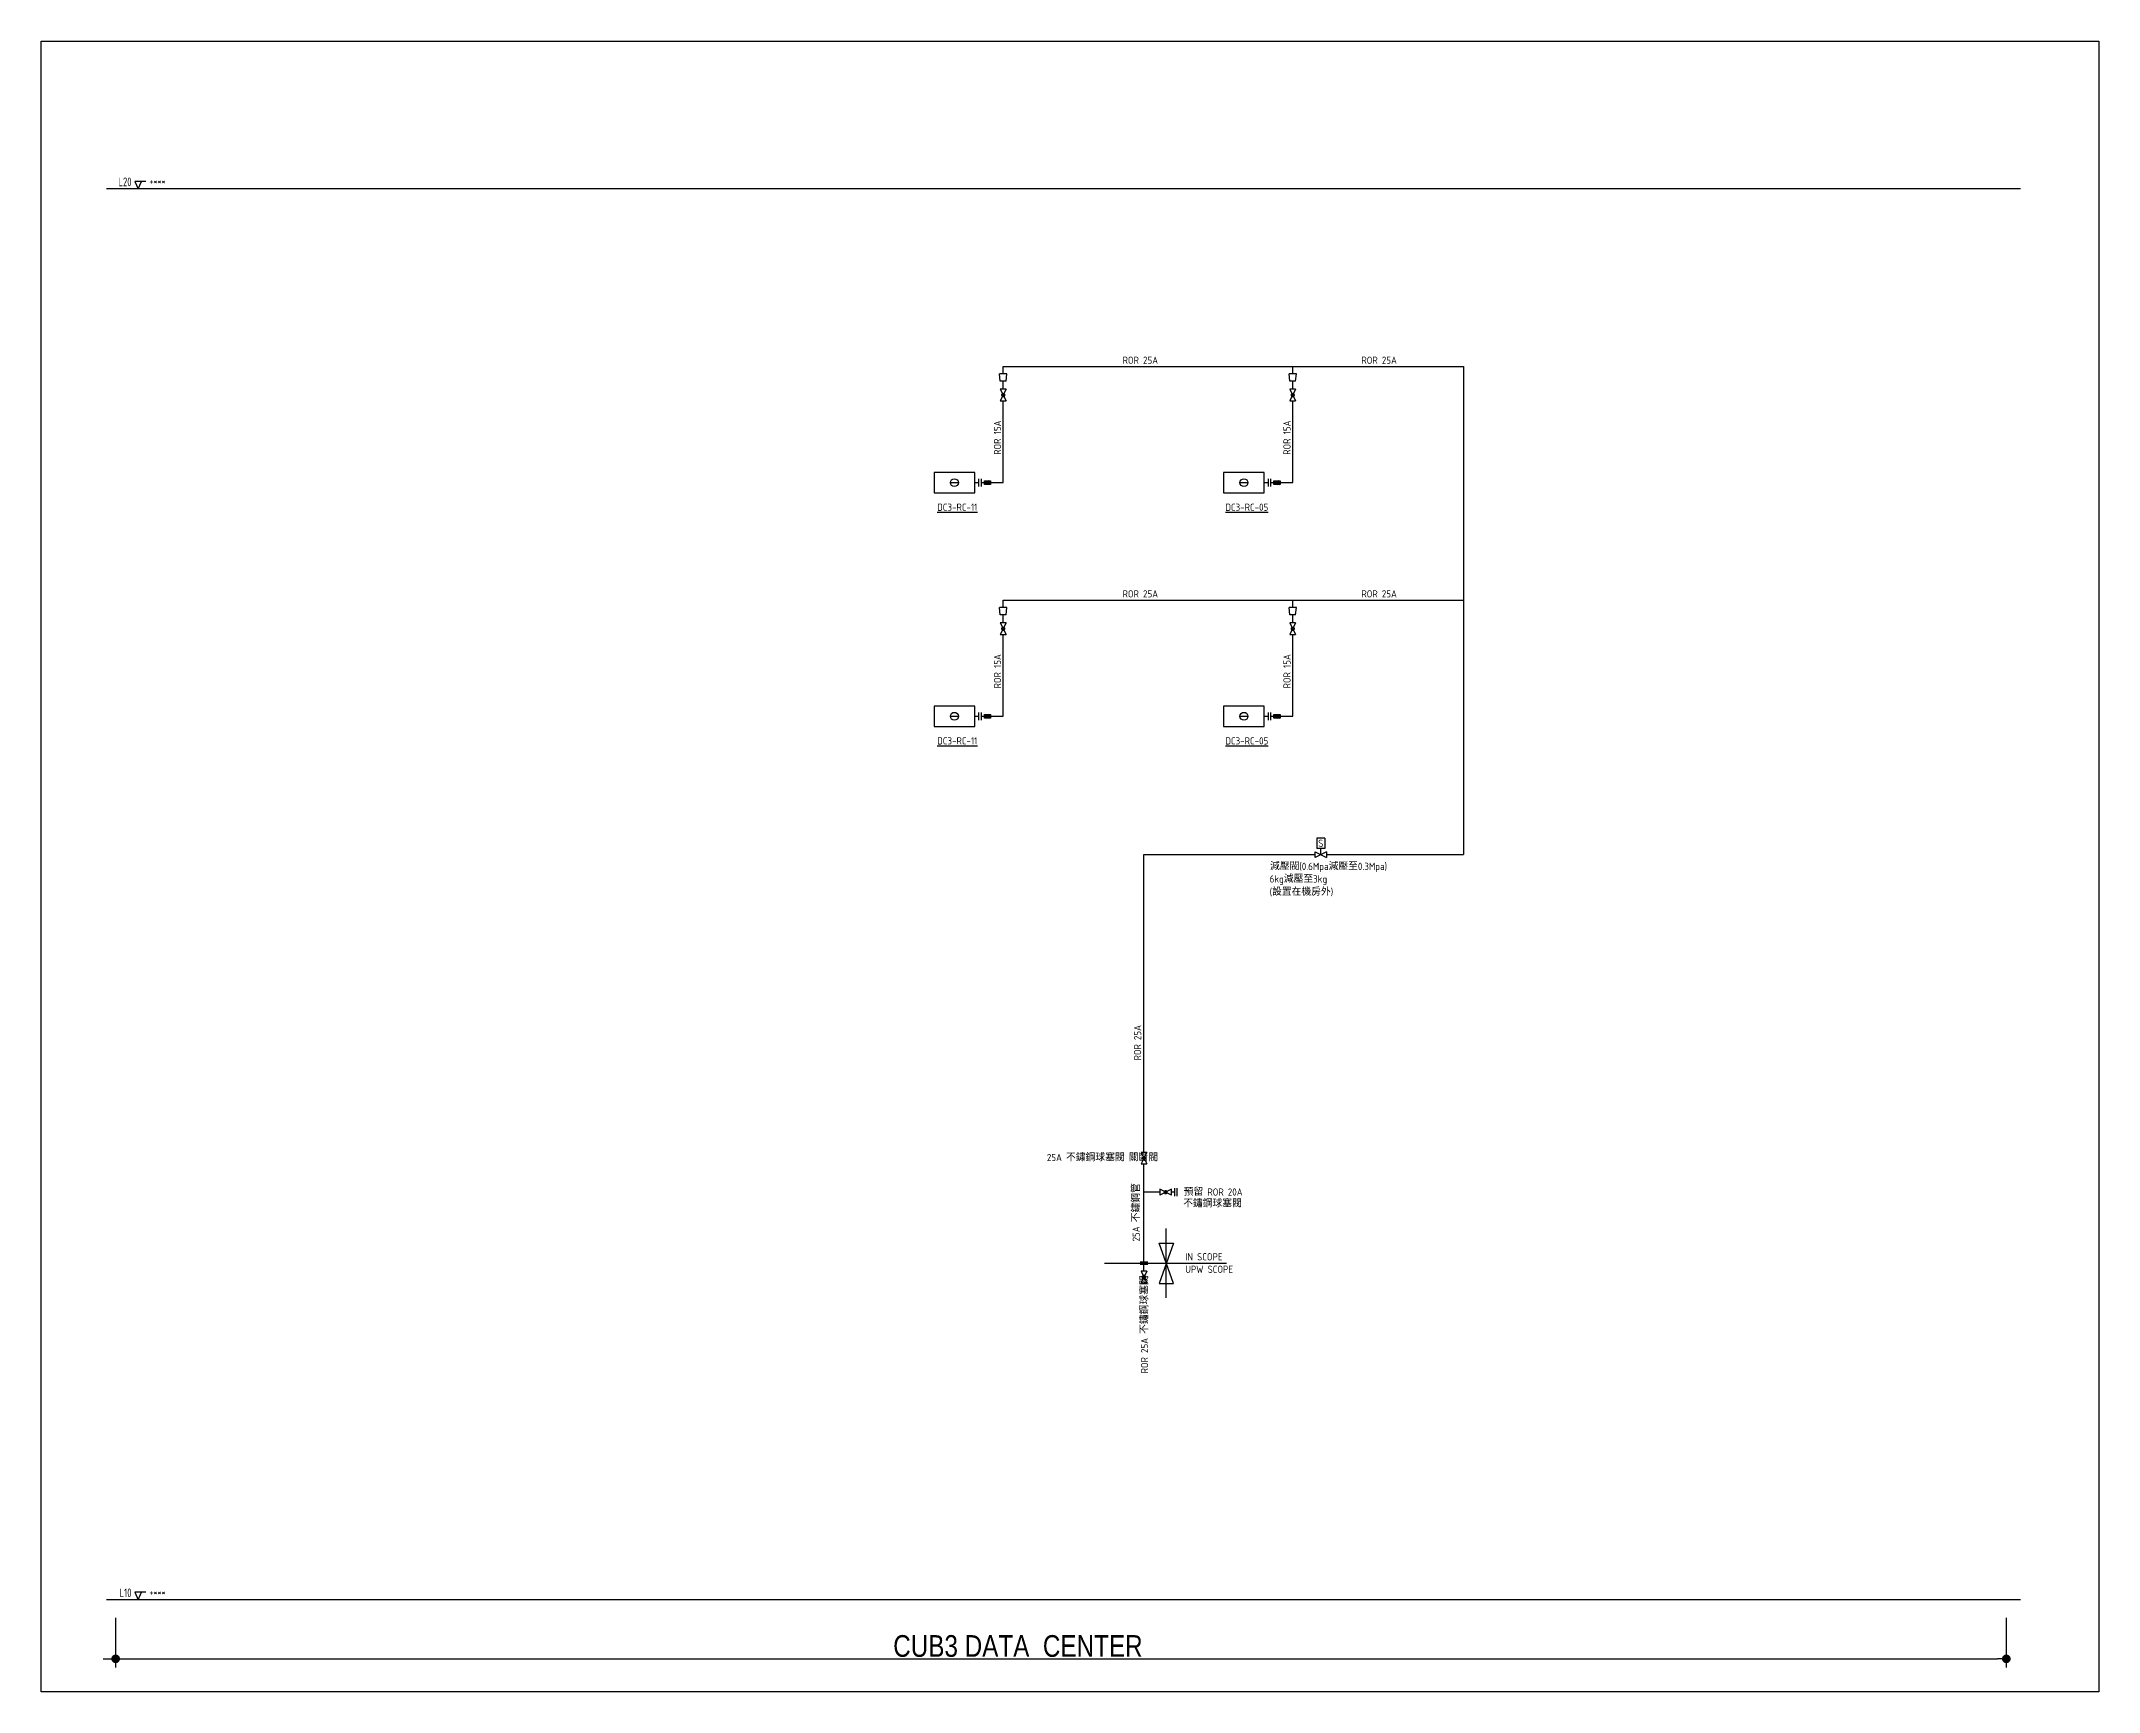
# Model space of a CAD drawing. Extents: x 41366 to 42076, y 84937 to 85507.
import ezdxf
from ezdxf.enums import TextEntityAlignment as Align

# ---------------------------------------------------------------- set-up
doc = ezdxf.new("R2010")
doc.units = 0
doc.header["$LTSCALE"] = 10
for name, color, linetype in [('A-DETL-01', 1, 'Continuous'), ('DETL-TXT', 4, 'Continuous'), ('G-ANNO-TEXT', 3, 'Continuous'), ('M-EQ-DCC-P2', 22, 'Continuous'), ('M-EQPM-TXT', 4, 'Continuous'), ('M-PIPE-CHWS12', 130, 'Continuous'), ('M-PIPE-FITTING', 2, 'Continuous')]:
    doc.layers.add(name, color=color, linetype=linetype)
doc.styles.add('AA-TXT', font='isocp.shx', dxfattribs={"width": 0.8, "bigfont": 'chineset.shx'})

# ---------------------------------------------------------------- blocks, each defined once
blk = doc.blocks.new('RISER-TXT')
at = {"layer": 'G-ANNO-TEXT'}
for p, q in [((-1.15, 2.64), (0, 0)), ((2.6, 2.64), (-1.15, 2.64)), ((0, 0), (1.15, 2.64))]:
    blk.add_line(p, q, dxfattribs=at)
at = {"layer": 'G-ANNO-TEXT', "style": 'AA-TXT', "width": 0.8}
blk.add_attdef('LEVEL', text='', height=3, dxfattribs=at).set_placement((-2.33, 0.96), align=Align.RIGHT)
blk.add_attdef('HIGEHT', (3.82, 1.42), '', height=2.5, dxfattribs=at)
blk = doc.blocks.new('_Dot')
at = {"color": 0, "linetype": 'ByBlock', "lineweight": -2}
blk.add_line((-0.5, 0), (-1, 0), dxfattribs=at)
at = {"color": 0, "linetype": 'ByBlock', "const_width": 0.5}
blk.add_lwpolyline([(-0.25, 0, 1), (0.25, 0, 1)], format="xyb", close=True, dxfattribs=at)

msp = doc.modelspace()

# ---------------------------------------------------------------- hatches: boundary and pattern name
at = {"layer": 'M-PIPE-FITTING', "ltscale": 0.1}
h = msp.add_hatch(dxfattribs=at)
h.set_pattern_fill('ANSI37', color=256, scale=2.66144, style=0)
h.set_pattern_definition([(45, (41557.21888, 85165.76534), (-0.2352403, 0.2352403), []), (135, (41557.21888, 85165.76534), (-0.2352403, -0.2352403), [])])
h.paths.add_polyline_path([(41691.38, 85355.24), (41693.51, 85355.24), (41693.51, 85353.9), (41691.38, 85353.9)])
h = msp.add_hatch(dxfattribs=at)
h.set_pattern_fill('ANSI37', color=256, scale=2.66144, style=0)
h.set_pattern_definition([(45, (41657.21888, 85165.76534), (-0.2352403, 0.2352403), []), (135, (41657.21888, 85165.76534), (-0.2352403, -0.2352403), [])])
h.paths.add_polyline_path([(41791.38, 85355.24), (41793.51, 85355.24), (41793.51, 85353.9), (41791.38, 85353.9)])
h = msp.add_hatch(dxfattribs=at)
h.set_pattern_fill('ANSI37', color=256, scale=2.66144, style=0)
h.set_pattern_definition([(45, (41557.21888, 85085.02174), (-0.2352403, 0.2352403), []), (135, (41557.21888, 85085.02174), (-0.2352403, -0.2352403), [])])
h.paths.add_polyline_path([(41691.38, 85274.49), (41693.51, 85274.49), (41693.51, 85273.16), (41691.38, 85273.16)])
h = msp.add_hatch(dxfattribs=at)
h.set_pattern_fill('ANSI37', color=256, scale=2.66144, style=0)
h.set_pattern_definition([(45, (41657.21888, 85085.02174), (-0.2352403, 0.2352403), []), (135, (41657.21888, 85085.02174), (-0.2352403, -0.2352403), [])])
h.paths.add_polyline_path([(41791.38, 85274.49), (41793.51, 85274.49), (41793.51, 85273.16), (41791.38, 85273.16)])

# ---------------------------------------------------------------- linework, layer by layer
at = {"color": 2}
for p, q in [((41391.3, 84962.28), (41391.3, 84945.11)), ((42044.39, 84962.28), (42044.39, 84945.11)), ((41386.94, 84948.11), (42041.39, 84948.11))]:
    msp.add_line(p, q, dxfattribs=at)
at = {"layer": 'A-DETL-01', "linetype": 'Continuous'}
for p, q in [((42049.3, 85456.05), (41388.12, 85456.05)), ((42049.3, 84968.46), (41388.12, 84968.46))]:
    msp.add_line(p, q, dxfattribs=at)
at = {"layer": 'DEFPOINTS', "color": 1}
msp.add_lwpolyline([(41365.57, 85507.15), (42076.35, 85507.15), (42076.35, 84936.69), (41365.57, 84936.69)], close=True, dxfattribs=at)
at = {"layer": 'DETL-TXT'}
for p, q in [((41754.22, 85072.8), (41754.22, 85096.8)), ((41732.85, 85084.8), (41775.01, 85084.8))]:
    msp.add_line(p, q, dxfattribs=at)
msp.add_lwpolyline([(41756.72, 85077.8), (41751.72, 85091.8), (41756.72, 85091.8), (41751.72, 85077.8)], close=True, dxfattribs=at)
at = {"layer": 'M-EQ-DCC-P2'}
for p, q in [((41679.82, 85354.57), (41682.24, 85354.57)), ((41688.03, 85354.57), (41689.5, 85354.57)), ((41689.5, 85353.21), (41689.5, 85355.93)), ((41690.38, 85353.21), (41690.38, 85355.93)), ((41690.38, 85354.57), (41691.38, 85354.57)), ((41779.82, 85354.57), (41782.24, 85354.57)), ((41788.03, 85354.57), (41789.5, 85354.57)), ((41789.5, 85353.21), (41789.5, 85355.93)), ((41790.38, 85353.21), (41790.38, 85355.93)), ((41790.38, 85354.57), (41791.38, 85354.57)), ((41679.82, 85273.83), (41682.24, 85273.83)), ((41688.03, 85273.83), (41689.5, 85273.83)), ((41689.5, 85272.47), (41689.5, 85275.18)), ((41690.38, 85272.47), (41690.38, 85275.18)), ((41690.38, 85273.83), (41691.38, 85273.83)), ((41779.82, 85273.83), (41782.24, 85273.83)), ((41788.03, 85273.83), (41789.5, 85273.83)), ((41789.5, 85272.47), (41789.5, 85275.18)), ((41790.38, 85272.47), (41790.38, 85275.18)), ((41790.38, 85273.83), (41791.38, 85273.83))]:
    msp.add_line(p, q, dxfattribs=at)
for points in [[(41688.03, 85358.07), (41674.03, 85358.07), (41674.03, 85351.07), (41688.03, 85351.07)], [(41788.03, 85358.07), (41774.03, 85358.07), (41774.03, 85351.07), (41788.03, 85351.07)], [(41688.03, 85277.33), (41674.03, 85277.33), (41674.03, 85270.33), (41688.03, 85270.33)], [(41788.03, 85277.33), (41774.03, 85277.33), (41774.03, 85270.33), (41788.03, 85270.33)]]:
    msp.add_lwpolyline(points, close=True, dxfattribs=at)
for centre in [(41681.03, 85354.57), (41781.03, 85354.57), (41681.03, 85273.83), (41781.03, 85273.83)]:
    msp.add_circle(centre, 1.36, dxfattribs=at)
at = {"layer": 'M-PIPE-CHWS12', "ltscale": 0.1}
for p, q in [((41697.89, 85394.72), (41856.84, 85394.72)), ((41697.89, 85392.16), (41697.89, 85394.72)), ((41797.89, 85392.16), (41797.89, 85394.72)), ((41856.84, 85394.72), (41856.84, 85226.03)), ((41696.89, 85389.66), (41696.64, 85392.16)), ((41699.15, 85392.16), (41696.64, 85392.16)), ((41698.9, 85389.66), (41696.89, 85389.66)), ((41697.89, 85386.84), (41697.89, 85389.66)), ((41698.9, 85389.66), (41699.15, 85392.16)), ((41796.89, 85389.66), (41796.64, 85392.16)), ((41799.15, 85392.16), (41796.64, 85392.16)), ((41798.9, 85389.66), (41796.89, 85389.66)), ((41797.89, 85386.84), (41797.89, 85389.66)), ((41798.9, 85389.66), (41799.15, 85392.16)), ((41697.89, 85354.57), (41697.89, 85382.84)), ((41797.89, 85354.57), (41797.89, 85382.84)), ((41693.51, 85354.57), (41697.89, 85354.57)), ((41793.51, 85354.57), (41797.89, 85354.57)), ((41696.89, 85308.91), (41696.64, 85311.42)), ((41699.15, 85311.42), (41696.64, 85311.42)), ((41698.9, 85308.91), (41696.89, 85308.91)), ((41697.89, 85313.98), (41856.84, 85313.98)), ((41697.89, 85311.42), (41697.89, 85313.98)), ((41697.89, 85306.1), (41697.89, 85308.91)), ((41698.9, 85308.91), (41699.15, 85311.42)), ((41796.89, 85308.91), (41796.64, 85311.42)), ((41799.15, 85311.42), (41796.64, 85311.42)), ((41798.9, 85308.91), (41796.89, 85308.91)), ((41797.89, 85311.42), (41797.89, 85313.98)), ((41797.89, 85306.1), (41797.89, 85308.91)), ((41798.9, 85308.91), (41799.15, 85311.42)), ((41697.89, 85273.83), (41697.89, 85302.1)), ((41797.89, 85273.83), (41797.89, 85302.1)), ((41693.51, 85273.83), (41697.89, 85273.83)), ((41793.51, 85273.83), (41797.89, 85273.83)), ((41746.5, 85226.03), (41805.59, 85226.03)), ((41746.5, 85123.12), (41746.5, 85226.03)), ((41809.59, 85226.03), (41856.84, 85226.03)), ((41746.5, 85085.23), (41746.5, 85119.12)), ((41752, 85109.36), (41746.5, 85109.36)), ((41746.5, 85082.09), (41746.5, 85084.35))]:
    msp.add_line(p, q, dxfattribs=at)
at = {"layer": 'M-PIPE-FITTING', "ltscale": 0.1}
for p, q in [((41698.89, 85386.84), (41696.89, 85386.84)), ((41698.89, 85386.84), (41696.89, 85382.84)), ((41696.89, 85386.84), (41698.89, 85382.84)), ((41798.89, 85386.84), (41796.89, 85386.84)), ((41798.89, 85386.84), (41796.89, 85382.84)), ((41796.89, 85386.84), (41798.89, 85382.84)), ((41696.89, 85382.84), (41698.89, 85382.84)), ((41697.89, 85384.47), (41697.89, 85385.34)), ((41796.89, 85382.84), (41798.89, 85382.84)), ((41797.89, 85384.47), (41797.89, 85385.34)), ((41698.89, 85306.1), (41696.89, 85306.1)), ((41698.89, 85306.1), (41696.89, 85302.1)), ((41696.89, 85306.1), (41698.89, 85302.1)), ((41696.89, 85302.1), (41698.89, 85302.1)), ((41697.89, 85303.73), (41697.89, 85304.6)), ((41798.89, 85306.1), (41796.89, 85306.1)), ((41798.89, 85306.1), (41796.89, 85302.1)), ((41796.89, 85306.1), (41798.89, 85302.1)), ((41796.89, 85302.1), (41798.89, 85302.1)), ((41797.89, 85303.73), (41797.89, 85304.6)), ((41808.98, 85231.72), (41806.19, 85231.72)), ((41806.19, 85231.72), (41806.19, 85228.19)), ((41808.98, 85231.72), (41808.98, 85228.19)), ((41805.59, 85227.03), (41809.59, 85225.03)), ((41805.59, 85225.03), (41805.59, 85227.03)), ((41809.59, 85227.03), (41805.59, 85225.03)), ((41808.98, 85228.19), (41806.19, 85228.19)), ((41807.59, 85226.03), (41807.59, 85228.19)), ((41809.59, 85227.03), (41809.59, 85225.03)), ((41747.5, 85123.12), (41745.5, 85123.12)), ((41747.5, 85123.12), (41745.5, 85119.12)), ((41745.5, 85123.12), (41747.5, 85119.12)), ((41745.5, 85119.12), (41747.5, 85119.12)), ((41752, 85110.36), (41752, 85108.36)), ((41756, 85108.36), (41752, 85110.36)), ((41756, 85110.36), (41752, 85108.36)), ((41756, 85108.36), (41756, 85110.36)), ((41757, 85109.36), (41756, 85109.36)), ((41757, 85110.72), (41757, 85108)), ((41757.88, 85110.72), (41757.88, 85108)), ((41747.86, 85085.23), (41745.14, 85085.23)), ((41747.86, 85084.35), (41745.14, 85084.35)), ((41747.5, 85082.09), (41745.5, 85082.09)), ((41747.5, 85082.09), (41745.5, 85078.09)), ((41745.5, 85082.09), (41747.5, 85078.09)), ((41745.5, 85078.09), (41747.5, 85078.09))]:
    msp.add_line(p, q, dxfattribs=at)
at = {"layer": 'M-PIPE-FITTING', "ltscale": 0.1, "const_width": 0.75}
for points in [[(41697.52, 85384.84, 1), (41698.27, 85384.84, 1)], [(41797.52, 85384.84, 1), (41798.27, 85384.84, 1)], [(41697.52, 85304.1, 1), (41698.27, 85304.1, 1)], [(41797.52, 85304.1, 1), (41798.27, 85304.1, 1)], [(41746.12, 85121.12, 1), (41746.87, 85121.12, 1)], [(41754, 85109.74, 1), (41754, 85108.99, 1)], [(41746.12, 85080.09, 1), (41746.87, 85080.09, 1)]]:
    msp.add_lwpolyline(points, format="xyb", close=True, dxfattribs=at)
at = {"layer": 'M-PIPE-FITTING', "ltscale": 0.1}
for points in [[(41691.38, 85355.24), (41693.51, 85355.24), (41693.51, 85353.9), (41691.38, 85353.9)], [(41791.38, 85355.24), (41793.51, 85355.24), (41793.51, 85353.9), (41791.38, 85353.9)], [(41691.38, 85274.49), (41693.51, 85274.49), (41693.51, 85273.16), (41691.38, 85273.16)], [(41791.38, 85274.49), (41793.51, 85274.49), (41793.51, 85273.16), (41791.38, 85273.16)]]:
    msp.add_lwpolyline(points, close=True, dxfattribs=at)

# ---------------------------------------------------------------- block references
for p, values in [((41399.12, 85456.05), {'HIGEHT': '+***', 'LEVEL': 'L20'}), ((41399.12, 84968.46), {'HIGEHT': '+***', 'LEVEL': 'L10'})]:
    msp.add_blockref('RISER-TXT', p).add_auto_attribs(values)
at = {"color": 2, "xscale": 3, "yscale": 3, "zscale": 3, "rotation": 180}
msp.add_blockref('_Dot', (41391.3, 84948.11), dxfattribs=at)
at = {"color": 2, "xscale": 3, "yscale": 3, "zscale": 3}
msp.add_blockref('_Dot', (42044.39, 84948.11), dxfattribs=at)

# ---------------------------------------------------------------- texts
at = {"color": 4, "insert": (41702.97, 84952.49), "char_height": 7.5, "attachment_point": 5, "style": 'AA-TXT'}
msp.add_mtext('\\A1;{\\fArial|b0|i0|c0|p34;CUB3 DATA  CENTER}', dxfattribs=at)
at = {"layer": 'DETL-TXT', "style": 'AA-TXT'}
for s, p in [('ROR 25A', (41739.11, 85395.62)), ('ROR 25A', (41821.61, 85395.62)), ('ROR 25A', (41739.11, 85314.88)), ('ROR 25A', (41821.61, 85314.88)), ('減壓閥(0.6Mpa減壓至0.3Mpa)', (41790.06, 85220.72, 0)), ('6kg減壓至3kg', (41789.93, 85216.36, 0)), ('(設置在機房外)', (41789.93, 85211.88, 0)), ('IN SCOPE', (41760.78, 85085.8)), ('UPW SCOPE', (41760.78, 85081.47))]:
    msp.add_text(s, height=2.5, dxfattribs=at).set_placement(p)
for s, p in [('ROR 15A', (41697.16, 85364.18)), ('ROR 15A', (41797.16, 85364.18)), ('ROR 15A', (41697.16, 85283.44)), ('ROR 15A', (41797.16, 85283.44)), ('ROR 25A', (41745.55, 85154.87)), ('25A 不鏽鋼管', (41745.05, 85092.36))]:
    msp.add_text(s, height=2.5, rotation=90, dxfattribs=at).set_placement(p)
for s, p in [('25A 不鏽鋼球塞閥 關斷閥', (41712.98, 85121.35)), ('預留 ROR 20A ', (41760.23, 85109.42)), ('不鏽鋼球塞閥', (41760.05, 85105.45))]:
    msp.add_text(s, height=2.5, dxfattribs=at).set_placement(p, align=Align.MIDDLE_LEFT)
msp.add_text('ROR 25A 不鏽鋼球塞閥', height=2.5, rotation=90, dxfattribs=at).set_placement((41746.7, 85046.72), align=Align.MIDDLE_LEFT)
at = {"layer": 'M-EQPM-TXT', "style": 'AA-TXT'}
for s, p in [('%%UDC3-RC-11', (41682.03, 85346.08)), ('%%UDC3-RC-05', (41782.03, 85346.08)), ('%%UDC3-RC-11', (41682.03, 85265.33)), ('%%UDC3-RC-05', (41782.03, 85265.33))]:
    msp.add_text(s, height=2.5, dxfattribs=at).set_placement(p, align=Align.MIDDLE)
at = {"layer": 'M-PIPE-FITTING', "ltscale": 0.1, "style": 'AA-TXT'}
msp.add_text('S', height=2.5, dxfattribs=at).set_placement((41807.59, 85229.95), align=Align.MIDDLE_CENTER)

doc.saveas('drawing.dxf')
